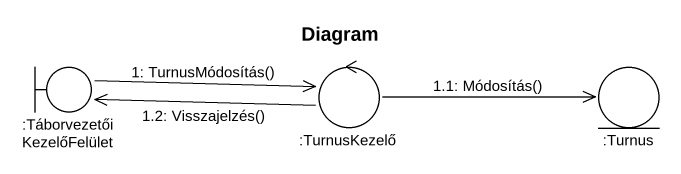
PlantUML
@startuml
title Diagram
boundary ":TáborvezetőiKezelőFelület" as TáborvezetőiKezelőFelület
control ":TurnusKezelő" as TurnusKezelő
entity ":Turnus" as Turnus
TáborvezetőiKezelőFelület -right-> TurnusKezelő : 1: TurnusMódosítás()
TurnusKezelő -right-> Turnus : 1.1: Módosítás()
TurnusKezelő -left-> TáborvezetőiKezelőFelület : 1.2: Visszajelzés()
@enduml
